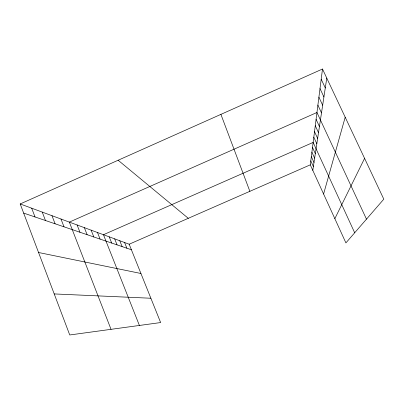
<?xml version="1.0" encoding="UTF-8"?>
<svg xmlns="http://www.w3.org/2000/svg" width="404" height="404" viewBox="0 0 404 404"><rect width="100%" height="100%" fill="white"/><g stroke="black" fill="none" stroke-linecap="round" stroke-linejoin="round"><path stroke-width="0.61" d="M322.498 69.028L383.8 199.167L345.905 242.9L310.282 164.842L322.498 69.028L20.2 203.954L69.74 334.972L160.641 322.559L129.174 244.218L20.2 203.954M312.797 170.352L326.77 78.103M323.589 194.001L345.198 117.221M334.845 218.66L364.585 158.373M129.174 244.218L310.282 164.842M54.222 293.93L150.874 298.243M38.557 252.5L140.93 273.488M23.659 213.095L131.396 249.753M118.145 160.237L188.289 218.311M321.195 79.229L325.281 87.931M320.003 88.577L323.917 96.94M318.908 97.187L322.66 105.232M317.892 105.131L321.503 112.883M366.479 219.155L316.958 112.494L69.337 222.109L111.029 329.336M316.085 119.332L319.433 126.553M315.272 125.695L318.504 132.684M314.514 131.638L317.635 138.405M313.807 137.198L316.827 143.758M354.682 232.77L313.14 142.415L103.454 234.714L139.4 325.457M312.499 147.46L315.332 153.631M311.893 152.197L314.64 158.191M311.327 156.656L313.989 162.484M310.792 160.868L313.378 166.529M124.604 242.531L126.886 248.218M119.776 240.749L122.109 246.597M114.655 238.855L117.054 244.874M109.226 236.85L111.691 243.046M97.49 232.512L100.091 239.102M91.137 230.164L93.814 236.966M84.36 227.664L87.118 234.689M77.114 224.983L79.952 232.249M60.984 219.024L64.004 226.826M51.975 215.696L55.095 223.791M42.243 212.1L45.465 220.518M31.684 208.196L35.022 216.963M220.907 114.372L249.864 191.319"/></g></svg>
